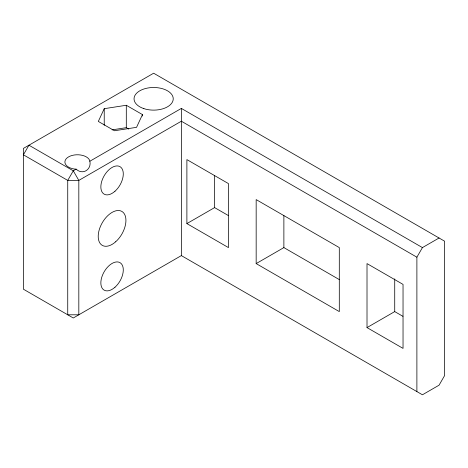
<?xml version="1.0" encoding="UTF-8"?>
<svg xmlns="http://www.w3.org/2000/svg" width="468" height="468" viewBox="0 0 468 468"><rect width="100%" height="100%" fill="white"/><g stroke="black" fill="none" stroke-linecap="round" stroke-linejoin="round"><path stroke-width="0.7" d="M104.229 108.681L98.315 121.423L114.473 130.753L136.545 127.337L142.459 114.596L126.301 105.265L104.229 108.681L104.229 125.301M416.889 391.587L416.889 257.195L422.434 247.595L439.06 238.001M76.149 169.147L74.19 169.001A12.542 7.242 0 0 1 68.568 156.885A12.542 7.242 0 0 1 89.546 160.132C92.483 168.802 83.169 175.757 76.149 169.147L73.277 170.802L67.737 180.402L67.737 314.794L78.823 314.794L78.823 180.402L73.277 170.802L28.94 145.209L23.4 154.809L67.737 180.402L78.823 180.402L181.35 121.212L416.889 257.195M89.809 161.261L181.35 108.412L422.434 247.595M186.89 223.599L228.46 247.601L228.46 183.602L186.89 159.606L186.89 223.599L214.601 207.605L228.46 215.602M181.35 255.598L73.277 317.994L23.4 289.195L23.4 148.409L153.639 73.213L444.6 241.195L444.6 375.588L439.06 385.187L422.434 394.787L181.35 255.598L181.35 108.412M256.166 263.595L339.3 311.594L339.3 247.595L256.166 199.602L256.166 263.595L283.877 247.601L339.3 279.595M367.011 327.594L403.036 348.391L403.036 284.398L367.011 263.595L367.011 327.594L394.723 311.594L402.936 316.339M112.063 129.87L126.301 127.665L128.788 129.098M394.723 278.869L394.723 311.594M283.877 215.602L283.877 247.601M214.601 175.605L214.601 207.605M142.459 114.596L142.459 116.041M126.301 105.265L126.301 127.665M143.84 108.611A19.592 11.314 0 0 0 173.236 98.812A19.592 11.314 0 0 0 143.84 89.014A19.592 11.314 0 0 0 143.84 108.611M115.66 241.786A19.592 11.314 -60 0 0 121.873 211.431A19.592 11.314 -60 0 0 98.689 231.988A19.592 11.314 -60 0 0 115.66 241.786M114.976 287.235A15.871 9.161 -60 0 0 120.007 262.653A15.871 9.161 -60 0 0 101.234 279.302A15.871 9.161 -60 0 0 114.976 287.235M114.976 191.242A15.871 9.161 -60 0 0 120.007 166.661A15.871 9.161 -60 0 0 101.234 183.31A15.871 9.161 -60 0 0 114.976 191.242"/></g></svg>
